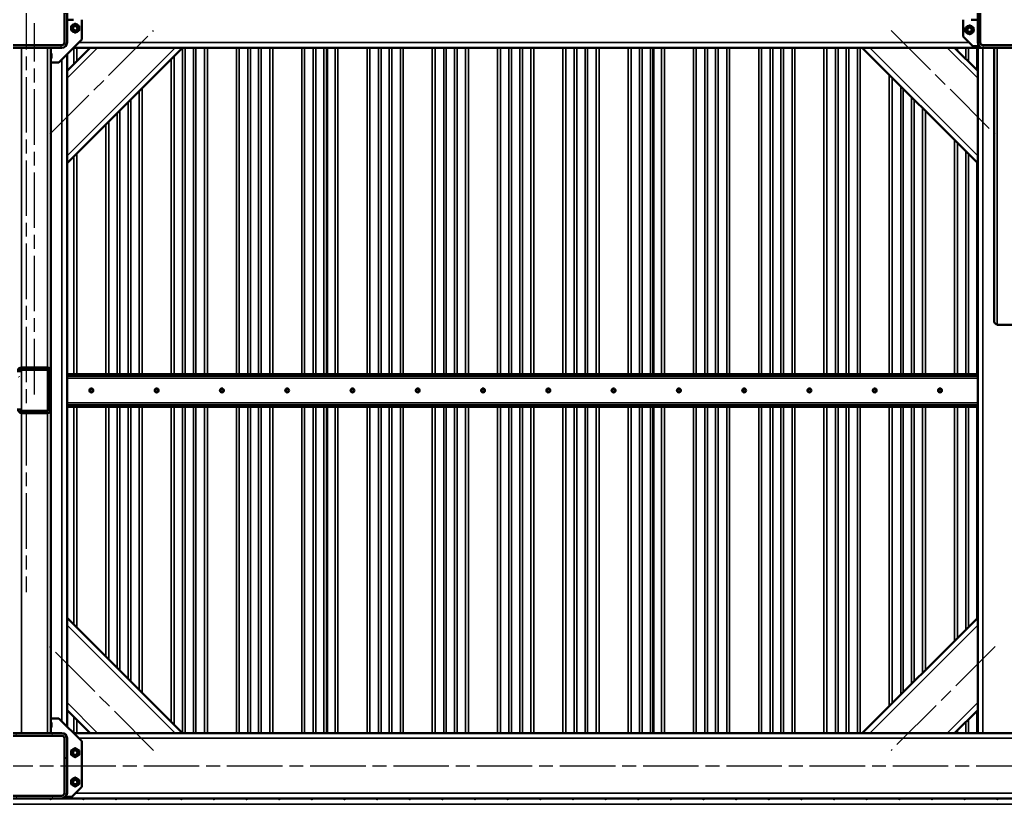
# Model space of a CAD drawing. Header units: millimetres. Extents: x 0 to 25230, y 0 to 17820.
# Drawn here: x 1538 to 4558, y 14095 to 16499 of the extents above; entities that cross this region are included whole.
import ezdxf

# ---------------------------------------------------------------- set-up
doc = ezdxf.new("R2010")
doc.units = ezdxf.units.MM
doc.header["$LTSCALE"] = 30
doc.linetypes.add('CHAIN', pattern=[0.7087, 0.4724, -0.0591, 0.1181, -0.0591])
for name, color, linetype, lineweight in [('Видимые тонкие (ГОСТ)', 7, 'Continuous', 35), ('Видимый контур (ГОСТ)', 7, 'Continuous', 50), ('Линия резьбы (ГОСТ)', 7, 'Continuous', 25), ('Осевая линия (ГОСТ)', 7, 'Continuous', 25), ('Штриховка (ГОСТ)', 7, 'Continuous', 18)]:
    doc.layers.add(name, color=color, linetype=linetype, lineweight=lineweight)
pattern_1 = [(120.0002, (0, 0), (-82.4888, -47.62525), [])]

msp = doc.modelspace()

# ---------------------------------------------------------------- hatches: boundary and pattern name
at = {"layer": 'Штриховка (ГОСТ)'}
h = msp.add_hatch(dxfattribs=at)
h.set_pattern_fill('ANSI31', color=256, scale=762, angle=105.0002455, style=0)
h.set_pattern_definition([(150.00025, (0, 0), (-47.62465, -82.4891), [])])
edge = h.paths.add_edge_path()
edge.add_ellipse((1499.0679, 16428.9985), major_axis=(0, -16), ratio=1, start_angle=270, end_angle=360)
edge.add_line((1499.0679, 16412.9985), (1667.0679, 16412.9985))
edge.add_ellipse((1667.0679, 16428.9985), major_axis=(16, 0), ratio=1, start_angle=270, end_angle=360)
edge.add_line((1683.0679, 16428.9985), (1683.0679, 16596.9985))
edge.add_ellipse((1667.0679, 16596.9985), major_axis=(0, 16), ratio=1, start_angle=270, end_angle=360)
edge.add_line((1667.0679, 16612.9985), (1559.9679, 16612.9985))
edge.add_line((1559.9679, 16612.9985), (1555.1679, 16612.9985))
edge.add_line((1555.1679, 16612.9985), (1499.0679, 16612.9985))
edge.add_ellipse((1499.0679, 16596.9985), major_axis=(-16, 0), ratio=1, start_angle=270, end_angle=360)
edge.add_line((1483.0679, 16596.9985), (1483.0679, 16591.9985))
edge.add_line((1483.0679, 16591.9985), (1483.0679, 16512.9985))
edge.add_line((1483.0679, 16512.9985), (1483.0679, 16428.9985))
edge = h.paths.add_edge_path(flags=0)
edge.add_ellipse((1667.0679, 16596.9985), major_axis=(8, 0), ratio=1, start_angle=0, end_angle=90)
edge.add_line((1667.0679, 16604.9985), (1563.4818, 16604.9985))
edge.add_line((1563.4818, 16604.9985), (1563.5115, 16606.3985))
edge.add_line((1563.5115, 16606.3985), (1551.6243, 16606.3985))
edge.add_line((1551.6243, 16606.3985), (1551.654, 16604.9985))
edge.add_line((1551.654, 16604.9985), (1499.0679, 16604.9985))
edge.add_ellipse((1499.0679, 16596.9985), major_axis=(0, 8), ratio=1, start_angle=0, end_angle=90)
edge.add_line((1491.0679, 16596.9985), (1491.0679, 16428.9985))
edge.add_ellipse((1499.0679, 16428.9985), major_axis=(-8, 0), ratio=1, start_angle=0, end_angle=90)
edge.add_line((1499.0679, 16420.9985), (1667.0679, 16420.9985))
edge.add_ellipse((1667.0679, 16428.9985), major_axis=(0, -8), ratio=1, start_angle=0, end_angle=90)
edge.add_line((1675.0679, 16428.9985), (1675.0679, 16596.9985))
h = msp.add_hatch(dxfattribs=at)
h.set_pattern_fill('ANSI31', color=256, scale=762, angle=75.0001754, style=0)
h.set_pattern_definition(pattern_1)
edge = h.paths.add_edge_path()
edge.add_ellipse((4657.0679, 16428.9985), major_axis=(16, 0), ratio=1, start_angle=270, end_angle=360)
edge.add_line((4673.0679, 16428.9985), (4673.0679, 16596.9985))
edge.add_ellipse((4657.0679, 16596.9985), major_axis=(0, 16), ratio=1, start_angle=270, end_angle=360)
edge.add_line((4657.0679, 16612.9985), (4602.1189, 16612.9985))
edge.add_line((4602.1189, 16612.9985), (4559.9679, 16612.9985))
edge.add_line((4559.9679, 16612.9985), (4555.1679, 16612.9985))
edge.add_line((4555.1679, 16612.9985), (4513.0679, 16612.9985))
edge.add_line((4513.0679, 16612.9985), (4489.0679, 16612.9985))
edge.add_ellipse((4489.0679, 16596.9985), major_axis=(-16, 0), ratio=1, start_angle=270, end_angle=360)
edge.add_line((4473.0679, 16596.9985), (4473.0679, 16428.9985))
edge.add_ellipse((4489.0679, 16428.9985), major_axis=(0, -16), ratio=1, start_angle=270, end_angle=360)
edge.add_line((4489.0679, 16412.9985), (4657.0679, 16412.9985))
edge = h.paths.add_edge_path(flags=0)
edge.add_line((4481.0679, 16428.9985), (4481.0679, 16596.9985))
edge.add_ellipse((4489.0679, 16596.9985), major_axis=(0, 8), ratio=1, start_angle=0, end_angle=90, ccw=False)
edge.add_line((4489.0679, 16604.9985), (4551.654, 16604.9985))
edge.add_line((4551.654, 16604.9985), (4551.6243, 16606.3985))
edge.add_line((4551.6243, 16606.3985), (4563.5115, 16606.3985))
edge.add_line((4563.5115, 16606.3985), (4563.4818, 16604.9985))
edge.add_line((4563.4818, 16604.9985), (4657.0679, 16604.9985))
edge.add_ellipse((4657.0679, 16596.9985), major_axis=(8, 0), ratio=1, start_angle=0, end_angle=90, ccw=False)
edge.add_line((4665.0679, 16596.9985), (4665.0679, 16428.9985))
edge.add_ellipse((4657.0679, 16428.9985), major_axis=(0, -8), ratio=1, start_angle=0, end_angle=90, ccw=False)
edge.add_line((4657.0679, 16420.9985), (4489.0679, 16420.9985))
edge.add_ellipse((4489.0679, 16428.9985), major_axis=(-8, 0), ratio=1, start_angle=0, end_angle=90, ccw=False)
h = msp.add_hatch(dxfattribs=at)
h.set_pattern_fill('ANSI31', color=256, scale=762, angle=-14.9999778, style=0)
h.set_pattern_definition([(30, (0, 0), (-47.62503, 82.4889), [])])
edge = h.paths.add_edge_path()
edge.add_line((1543.0679, 15293.2104), (1623.0679, 15293.2104))
edge.add_ellipse((1623.0679, 15307.1681), major_axis=(0, -13.9576), ratio=0.716455249, start_angle=0, end_angle=90)
edge.add_line((1633.0679, 15307.1681), (1633.0679, 15418.8289))
edge.add_ellipse((1623.0679, 15418.8289), major_axis=(0, 13.9576), ratio=0.716455249, start_angle=270, end_angle=360)
edge.add_line((1623.0679, 15432.7865), (1543.0679, 15432.7865))
edge.add_ellipse((1543.0679, 15418.8289), major_axis=(0, 13.9576), ratio=0.716455249, start_angle=0, end_angle=90)
edge.add_line((1533.0679, 15418.8289), (1533.0679, 15412.9985))
edge.add_line((1533.0679, 15412.9985), (1533.0679, 15407.9985))
edge.add_line((1533.0679, 15407.9985), (1533.0679, 15317.9985))
edge.add_line((1533.0679, 15317.9985), (1533.0679, 15312.9985))
edge.add_line((1533.0679, 15312.9985), (1533.0679, 15307.1681))
edge.add_ellipse((1543.0679, 15307.1681), major_axis=(0, -13.9576), ratio=0.716455249, start_angle=270, end_angle=360)
edge = h.paths.add_edge_path(flags=0)
edge.add_ellipse((1543.0679, 15307.1681), major_axis=(0, 6.9788), ratio=0.716455249, start_angle=90, end_angle=180)
edge.add_line((1543.0679, 15300.1893), (1623.0679, 15300.1893))
edge.add_ellipse((1623.0679, 15307.1681), major_axis=(0, 6.9788), ratio=0.716455249, start_angle=180, end_angle=270)
edge.add_line((1628.0679, 15307.1681), (1628.0679, 15418.8289))
edge.add_ellipse((1623.0679, 15418.8289), major_axis=(0, -6.9788), ratio=0.716455249, start_angle=90, end_angle=180)
edge.add_line((1623.0679, 15425.8077), (1543.0679, 15425.8077))
edge.add_ellipse((1543.0679, 15418.8289), major_axis=(0, -6.9788), ratio=0.716455249, start_angle=180, end_angle=270)
edge.add_line((1538.0679, 15418.8289), (1538.0679, 15307.1681))
h = msp.add_hatch(dxfattribs=at)
h.set_pattern_fill('ANSI31', color=256, scale=762, angle=75.0001754, style=0)
h.set_pattern_definition(pattern_1)
edge = h.paths.add_edge_path()
edge.add_ellipse((1667.0679, 14128.9985), major_axis=(16, 0), ratio=1, start_angle=270, end_angle=360)
edge.add_line((1683.0679, 14128.9985), (1683.0679, 14296.9985))
edge.add_ellipse((1667.0679, 14296.9985), major_axis=(0, 16), ratio=1, start_angle=270, end_angle=360)
edge.add_line((1667.0679, 14312.9985), (1499.0679, 14312.9985))
edge.add_ellipse((1499.0679, 14296.9985), major_axis=(-16, 0), ratio=1, start_angle=270, end_angle=360)
edge.add_line((1483.0679, 14296.9985), (1483.0679, 14128.9985))
edge.add_ellipse((1499.0679, 14128.9985), major_axis=(0, -16), ratio=1, start_angle=270, end_angle=360)
edge.add_line((1499.0679, 14112.9985), (1667.0679, 14112.9985))
edge = h.paths.add_edge_path(flags=0)
edge.add_line((1491.0679, 14128.9985), (1491.0679, 14296.9985))
edge.add_ellipse((1499.0679, 14296.9985), major_axis=(0, 8), ratio=1, start_angle=0, end_angle=90, ccw=False)
edge.add_line((1499.0679, 14304.9985), (1667.0679, 14304.9985))
edge.add_ellipse((1667.0679, 14296.9985), major_axis=(8, 0), ratio=1, start_angle=0, end_angle=90, ccw=False)
edge.add_line((1675.0679, 14296.9985), (1675.0679, 14128.9985))
edge.add_ellipse((1667.0679, 14128.9985), major_axis=(0, -8), ratio=1, start_angle=0, end_angle=90, ccw=False)
edge.add_line((1667.0679, 14120.9985), (1499.0679, 14120.9985))
edge.add_ellipse((1499.0679, 14128.9985), major_axis=(-8, 0), ratio=1, start_angle=0, end_angle=90, ccw=False)

# ---------------------------------------------------------------- linework, layer by layer
at = {"layer": 'Видимые тонкие (ГОСТ)'}
for p, q in [((1719.0679, 16428.9985), (4447.0679, 16428.9985)), ((1543.0679, 15432.7865), (1543.0679, 16412.9985)), ((1623.0679, 15432.7865), (1623.0679, 16412.9985)), ((1683.0679, 16082.0725), (2013.9939, 16412.9985)), ((1683.0679, 16319.6604), (1776.406, 16412.9985)), ((1704.2924, 16363.5124), (1704.2924, 16412.9985)), ((1713.0679, 16372.2878), (1713.0679, 16412.9985)), ((2037.0925, 15412.9985), (2037.0925, 16412.9985)), ((2045.0702, 15412.9985), (2045.0702, 16412.9985)), ((2070.1165, 15412.9985), (2070.1165, 16412.9985)), ((2078.0942, 15412.9985), (2078.0942, 16412.9985)), ((2104.2924, 15412.9985), (2104.2924, 16412.9985)), ((2113.0679, 15412.9985), (2113.0679, 16412.9985)), ((2202.1189, 15412.9985), (2202.1189, 16412.9985)), ((2210.8943, 15412.9985), (2210.8943, 16412.9985)), ((2237.0926, 15412.9985), (2237.0926, 16412.9985)), ((2245.0703, 15412.9985), (2245.0703, 16412.9985)), ((2270.1165, 15412.9985), (2270.1165, 16412.9985)), ((2278.0943, 15412.9985), (2278.0943, 16412.9985)), ((2304.2907, 15412.9985), (2304.2907, 16412.9985)), ((2313.0663, 15412.9985), (2313.0663, 16412.9985)), ((2402.2028, 15412.9985), (2402.2028, 16412.9985)), ((2410.8944, 15412.9985), (2410.8944, 16412.9985)), ((2437.1677, 15412.9985), (2437.1677, 16412.9985)), ((2445.0692, 15412.9985), (2445.0692, 16412.9985)), ((2470.1165, 15412.9985), (2470.1165, 16412.9985)), ((2478.1677, 15412.9985), (2478.1677, 16412.9985)), ((2504.2924, 15412.9985), (2504.2924, 16412.9985)), ((2513.0679, 15412.9985), (2513.0679, 16412.9985)), ((2602.1189, 15412.9985), (2602.1189, 16412.9985)), ((2610.8943, 15412.9985), (2610.8943, 16412.9985)), ((2637.0925, 15412.9985), (2637.0925, 16412.9985)), ((2645.0702, 15412.9985), (2645.0702, 16412.9985)), ((2670.1165, 15412.9985), (2670.1165, 16412.9985)), ((2678.0942, 15412.9985), (2678.0942, 16412.9985)), ((2704.2924, 15412.9985), (2704.2924, 16412.9985)), ((2713.0679, 15412.9985), (2713.0679, 16412.9985)), ((2802.1189, 15412.9985), (2802.1189, 16412.9985)), ((2810.8943, 15412.9985), (2810.8943, 16412.9985)), ((2837.0925, 15412.9985), (2837.0925, 16412.9985)), ((2845.0702, 15412.9985), (2845.0702, 16412.9985)), ((2870.1165, 15412.9985), (2870.1165, 16412.9985)), ((2878.0942, 15412.9985), (2878.0942, 16412.9985)), ((2904.2924, 15412.9985), (2904.2924, 16412.9985)), ((2913.0679, 15412.9985), (2913.0679, 16412.9985)), ((3002.1189, 15412.9985), (3002.1189, 16412.9985)), ((3010.8943, 15412.9985), (3010.8943, 16412.9985)), ((3037.0925, 15412.9985), (3037.0925, 16412.9985)), ((3045.0702, 15412.9985), (3045.0702, 16412.9985)), ((3070.1165, 15412.9985), (3070.1165, 16412.9985)), ((3078.0942, 15412.9985), (3078.0942, 16412.9985)), ((3104.2924, 15412.9985), (3104.2924, 16412.9985)), ((3113.0679, 15412.9985), (3113.0679, 16412.9985)), ((3202.1189, 15412.9985), (3202.1189, 16412.9985)), ((3210.8943, 15412.9985), (3210.8943, 16412.9985)), ((3237.0926, 15412.9985), (3237.0926, 16412.9985)), ((3245.0703, 15412.9985), (3245.0703, 16412.9985)), ((3270.1165, 15412.9985), (3270.1165, 16412.9985)), ((3278.0943, 15412.9985), (3278.0943, 16412.9985)), ((3304.2918, 15412.9985), (3304.2918, 16412.9985)), ((3313.0673, 15412.9985), (3313.0673, 16412.9985)), ((3402.2037, 15412.9985), (3402.2037, 16412.9985)), ((3410.8956, 15412.9985), (3410.8956, 16412.9985)), ((3437.1676, 15412.9985), (3437.1676, 16412.9985)), ((3445.0692, 15412.9985), (3445.0692, 16412.9985)), ((3470.1165, 15412.9985), (3470.1165, 16412.9985)), ((3478.1676, 15412.9985), (3478.1676, 16412.9985)), ((3504.2924, 15412.9985), (3504.2924, 16412.9985)), ((3513.0679, 15412.9985), (3513.0679, 16412.9985)), ((3602.1189, 15412.9985), (3602.1189, 16412.9985)), ((3610.8943, 15412.9985), (3610.8943, 16412.9985)), ((3637.0925, 15412.9985), (3637.0925, 16412.9985)), ((3645.0702, 15412.9985), (3645.0702, 16412.9985)), ((3670.1165, 15412.9985), (3670.1165, 16412.9985)), ((3678.0942, 15412.9985), (3678.0942, 16412.9985)), ((3704.2924, 15412.9985), (3704.2924, 16412.9985)), ((3713.0679, 15412.9985), (3713.0679, 16412.9985)), ((3802.1189, 15412.9985), (3802.1189, 16412.9985)), ((3810.8943, 15412.9985), (3810.8943, 16412.9985)), ((3837.0925, 15412.9985), (3837.0925, 16412.9985)), ((3845.0702, 15412.9985), (3845.0702, 16412.9985)), ((3870.1165, 15412.9985), (3870.1165, 16412.9985)), ((3878.0942, 15412.9985), (3878.0942, 16412.9985)), ((3904.2924, 15412.9985), (3904.2924, 16412.9985)), ((3913.0679, 15412.9985), (3913.0679, 16412.9985)), ((4002.1189, 15412.9985), (4002.1189, 16412.9985)), ((4010.8943, 15412.9985), (4010.8943, 16412.9985)), ((4037.0925, 15412.9985), (4037.0925, 16412.9985)), ((4045.0702, 15412.9985), (4045.0702, 16412.9985)), ((4070.1165, 15412.9985), (4070.1165, 16412.9985)), ((4078.0942, 15412.9985), (4078.0942, 16412.9985)), ((4104.2924, 15412.9985), (4104.2924, 16412.9985)), ((4113.0679, 15412.9985), (4113.0679, 16412.9985)), ((4142.1419, 16412.9985), (4473.0679, 16082.0725)), ((4379.7298, 16412.9985), (4473.0679, 16319.6604)), ((4410.8956, 16404.4601), (4410.8956, 16412.9985)), ((4437.1676, 16378.1881), (4437.1676, 16412.9985)), ((4445.0692, 16370.2865), (4445.0692, 16412.9985)), ((4470.1165, 16345.2391), (4470.1165, 16412.9985)), ((4489.0679, 14312.9985), (4489.0679, 16412.9985)), ((4533.0679, 15564.4703), (4533.0679, 16412.9985)), ((1667.0679, 14348.9985), (1667.0679, 16376.9985)), ((2002.1189, 15412.9985), (2002.1189, 16378.4961)), ((2010.8943, 15412.9985), (2010.8943, 16387.2715)), ((4202.1189, 15412.9985), (4202.1189, 16330.3941)), ((4210.8943, 15412.9985), (4210.8943, 16321.6187)), ((1904.2924, 15412.9985), (1904.2924, 16280.6696)), ((1913.0679, 15412.9985), (1913.0679, 16289.4451)), ((4237.0926, 15412.9985), (4237.0926, 16295.4204)), ((4245.0703, 15412.9985), (4245.0703, 16287.4427)), ((1870.1165, 15412.9985), (1870.1165, 16246.4937)), ((1878.0942, 15412.9985), (1878.0942, 16254.4714)), ((4270.1165, 15412.9985), (4270.1165, 16262.3964)), ((4278.0943, 15412.9985), (4278.0943, 16254.4187)), ((1845.0702, 15412.9985), (1845.0702, 16221.4474)), ((4304.2918, 15412.9985), (4304.2918, 16228.2212)), ((4313.0673, 15412.9985), (4313.0673, 16219.4457)), ((1810.8943, 15412.9985), (1810.8943, 16187.2715)), ((1837.0925, 15412.9985), (1837.0925, 16213.4697)), ((1802.1189, 15412.9985), (1802.1189, 16178.4961)), ((4402.2037, 15412.9985), (4402.2037, 16130.3092)), ((4410.8956, 15412.9985), (4410.8956, 16121.6174)), ((4437.1676, 15412.9985), (4437.1676, 16095.3454)), ((1704.2924, 15412.9985), (1704.2924, 16080.6696)), ((1713.0679, 15412.9985), (1713.0679, 16089.4451)), ((4445.0692, 15412.9985), (4445.0692, 16087.4438)), ((4470.1165, 15412.9985), (4470.1165, 16062.3964)), ((1543.0679, 15300.1893), (1543.0679, 15425.8077)), ((1623.0679, 15300.1893), (1623.0679, 15425.8077)), ((4473.0679, 15400.9985), (1683.0679, 15400.9985)), ((4473.0679, 15324.9985), (1683.0679, 15324.9985)), ((1704.2924, 14645.3273), (1704.2924, 15312.9985)), ((1713.0679, 14636.5519), (1713.0679, 15312.9985)), ((1802.1189, 14547.5009), (1802.1189, 15312.9985)), ((1810.8943, 14538.7254), (1810.8943, 15312.9985)), ((1837.0925, 14512.5272), (1837.0925, 15312.9985)), ((1845.0702, 14504.5496), (1845.0702, 15312.9985)), ((1870.1165, 14479.5032), (1870.1165, 15312.9985)), ((1878.0942, 14471.5255), (1878.0942, 15312.9985)), ((1904.2924, 14445.3273), (1904.2924, 15312.9985)), ((1913.0679, 14436.5519), (1913.0679, 15312.9985)), ((2002.1189, 14347.5009), (2002.1189, 15312.9985)), ((2010.8943, 14338.7254), (2010.8943, 15312.9985)), ((2037.0925, 14312.9985), (2037.0925, 15312.9985)), ((2045.0702, 14312.9985), (2045.0702, 15312.9985)), ((2070.1165, 14312.9985), (2070.1165, 15312.9985)), ((2078.0942, 14312.9985), (2078.0942, 15312.9985)), ((2104.2924, 14312.9985), (2104.2924, 15312.9985)), ((2113.0679, 14312.9985), (2113.0679, 15312.9985)), ((2202.1189, 14312.9985), (2202.1189, 15312.9985)), ((2210.8943, 14312.9985), (2210.8943, 15312.9985)), ((2237.0926, 14312.9985), (2237.0926, 15312.9985)), ((2245.0703, 14312.9985), (2245.0703, 15312.9985)), ((2270.1165, 14312.9985), (2270.1165, 15312.9985)), ((2278.0943, 14312.9985), (2278.0943, 15312.9985)), ((2304.2907, 14312.9985), (2304.2907, 15312.9985)), ((2313.0663, 14312.9985), (2313.0663, 15312.9985)), ((2402.2028, 14312.9985), (2402.2028, 15312.9985)), ((2410.8944, 14312.9985), (2410.8944, 15312.9985)), ((2437.1677, 14312.9985), (2437.1677, 15312.9985)), ((2445.0692, 14312.9985), (2445.0692, 15312.9985)), ((2470.1165, 14312.9985), (2470.1165, 15312.9985)), ((2478.1677, 14312.9985), (2478.1677, 15312.9985)), ((2504.2924, 14312.9985), (2504.2924, 15312.9985)), ((2513.0679, 14312.9985), (2513.0679, 15312.9985)), ((2602.1189, 14312.9985), (2602.1189, 15312.9985)), ((2610.8943, 14312.9985), (2610.8943, 15312.9985)), ((2637.0925, 14312.9985), (2637.0925, 15312.9985)), ((2645.0702, 14312.9985), (2645.0702, 15312.9985)), ((2670.1165, 14312.9985), (2670.1165, 15312.9985)), ((2678.0942, 14312.9985), (2678.0942, 15312.9985)), ((2704.2924, 14312.9985), (2704.2924, 15312.9985)), ((2713.0679, 14312.9985), (2713.0679, 15312.9985)), ((2802.1189, 14312.9985), (2802.1189, 15312.9985)), ((2810.8943, 14312.9985), (2810.8943, 15312.9985)), ((2837.0925, 14312.9985), (2837.0925, 15312.9985)), ((2845.0702, 14312.9985), (2845.0702, 15312.9985)), ((2870.1165, 14312.9985), (2870.1165, 15312.9985)), ((2878.0942, 14312.9985), (2878.0942, 15312.9985)), ((2904.2924, 14312.9985), (2904.2924, 15312.9985)), ((2913.0679, 14312.9985), (2913.0679, 15312.9985)), ((3002.1189, 14312.9985), (3002.1189, 15312.9985)), ((3010.8943, 14312.9985), (3010.8943, 15312.9985)), ((3037.0925, 14312.9985), (3037.0925, 15312.9985)), ((3045.0702, 14312.9985), (3045.0702, 15312.9985)), ((3070.1165, 14312.9985), (3070.1165, 15312.9985)), ((3078.0942, 14312.9985), (3078.0942, 15312.9985)), ((3104.2924, 14312.9985), (3104.2924, 15312.9985)), ((3113.0679, 14312.9985), (3113.0679, 15312.9985)), ((3202.1189, 14312.9985), (3202.1189, 15312.9985)), ((3210.8943, 14312.9985), (3210.8943, 15312.9985)), ((3237.0926, 14312.9985), (3237.0926, 15312.9985)), ((3245.0703, 14312.9985), (3245.0703, 15312.9985)), ((3270.1165, 14312.9985), (3270.1165, 15312.9985)), ((3278.0943, 14312.9985), (3278.0943, 15312.9985)), ((3304.2918, 14312.9985), (3304.2918, 15312.9985)), ((3313.0673, 14312.9985), (3313.0673, 15312.9985)), ((3402.2037, 14312.9985), (3402.2037, 15312.9985)), ((3410.8956, 14312.9985), (3410.8956, 15312.9985)), ((3437.1676, 14312.9985), (3437.1676, 15312.9985)), ((3445.0692, 14312.9985), (3445.0692, 15312.9985)), ((3470.1165, 14312.9985), (3470.1165, 15312.9985)), ((3478.1676, 14312.9985), (3478.1676, 15312.9985)), ((3504.2924, 14312.9985), (3504.2924, 15312.9985)), ((3513.0679, 14312.9985), (3513.0679, 15312.9985)), ((3602.1189, 14312.9985), (3602.1189, 15312.9985)), ((3610.8943, 14312.9985), (3610.8943, 15312.9985)), ((3637.0925, 14312.9985), (3637.0925, 15312.9985)), ((3645.0702, 14312.9985), (3645.0702, 15312.9985)), ((3670.1165, 14312.9985), (3670.1165, 15312.9985)), ((3678.0942, 14312.9985), (3678.0942, 15312.9985)), ((3704.2924, 14312.9985), (3704.2924, 15312.9985)), ((3713.0679, 14312.9985), (3713.0679, 15312.9985)), ((3802.1189, 14312.9985), (3802.1189, 15312.9985)), ((3810.8943, 14312.9985), (3810.8943, 15312.9985)), ((3837.0925, 14312.9985), (3837.0925, 15312.9985)), ((3845.0702, 14312.9985), (3845.0702, 15312.9985)), ((3870.1165, 14312.9985), (3870.1165, 15312.9985)), ((3878.0942, 14312.9985), (3878.0942, 15312.9985)), ((3904.2924, 14312.9985), (3904.2924, 15312.9985)), ((3913.0679, 14312.9985), (3913.0679, 15312.9985)), ((4002.1189, 14312.9985), (4002.1189, 15312.9985)), ((4010.8943, 14312.9985), (4010.8943, 15312.9985)), ((4037.0925, 14312.9985), (4037.0925, 15312.9985)), ((4045.0702, 14312.9985), (4045.0702, 15312.9985)), ((4070.1165, 14312.9985), (4070.1165, 15312.9985)), ((4078.0942, 14312.9985), (4078.0942, 15312.9985)), ((4104.2924, 14312.9985), (4104.2924, 15312.9985)), ((4113.0679, 14312.9985), (4113.0679, 15312.9985)), ((4202.1189, 14395.6028), (4202.1189, 15312.9985)), ((4210.8943, 14404.3783), (4210.8943, 15312.9985)), ((4237.0926, 14430.5766), (4237.0926, 15312.9985)), ((4245.0703, 14438.5542), (4245.0703, 15312.9985)), ((4270.1165, 14463.6005), (4270.1165, 15312.9985)), ((4278.0943, 14471.5783), (4278.0943, 15312.9985)), ((4304.2918, 14497.7757), (4304.2918, 15312.9985)), ((4313.0673, 14506.5513), (4313.0673, 15312.9985)), ((4402.2037, 14595.6877), (4402.2037, 15312.9985)), ((4410.8956, 14604.3795), (4410.8956, 15312.9985)), ((4437.1676, 14630.6515), (4437.1676, 15312.9985)), ((4445.0692, 14638.5532), (4445.0692, 15312.9985)), ((4470.1165, 14663.6005), (4470.1165, 15312.9985)), ((1543.0679, 14312.9985), (1543.0679, 15293.2104)), ((1623.0679, 14312.9985), (1623.0679, 15293.2104)), ((2013.9939, 14312.9985), (1683.0679, 14643.9245)), ((4473.0679, 14643.9245), (4142.1419, 14312.9985)), ((1776.406, 14312.9985), (1683.0679, 14406.3366)), ((4473.0679, 14406.3366), (4379.7298, 14312.9985)), ((4470.1165, 14312.9985), (4470.1165, 14380.7578)), ((1704.2924, 14312.9985), (1704.2924, 14362.4846)), ((1713.0679, 14312.9985), (1713.0679, 14353.7092)), ((4437.1676, 14312.9985), (4437.1676, 14347.8088)), ((4445.0692, 14312.9985), (4445.0692, 14355.7105)), ((4410.8956, 14312.9985), (4410.8956, 14321.5368)), ((1719.0679, 14296.9985), (7213.0679, 14296.9985)), ((1709.0679, 14128.9985), (7213.0679, 14128.9985)), ((1483.0679, 14094.7985), (6483.0679, 14094.7985))]:
    msp.add_line(p, q, dxfattribs=at)
at = {"layer": 'Видимый контур (ГОСТ)'}
for p, q in [((1675.0679, 16596.9985), (1675.0679, 16428.9985)), ((1683.0679, 16428.9985), (1683.0679, 16596.9985)), ((4473.0679, 16596.9985), (4473.0679, 16428.9985)), ((4481.0679, 16428.9985), (4481.0679, 16596.9985)), ((1683.0679, 16498.9985), (1703.0679, 16498.9985)), ((1728.0679, 16437.9985), (1728.0679, 16498.9985)), ((4428.0679, 16498.9985), (4428.0679, 16447.9985)), ((4453.0679, 16498.9985), (4473.0679, 16498.9985)), ((1696.0679, 16473.5232), (1695.4288, 16473.5232)), ((1696.0679, 16473.6385), (1695.4341, 16473.6385)), ((1695.5473, 16474.8032), (1696.0679, 16474.8032)), ((4436.0679, 16468.5232), (4435.4288, 16468.5232)), ((4436.0679, 16468.6385), (4435.4341, 16468.6385)), ((4435.5473, 16469.8032), (4436.0679, 16469.8032)), ((1658.0679, 16367.9985), (1728.0679, 16437.9985)), ((4428.0679, 16447.9985), (4458.0679, 16417.9985)), ((1667.0679, 16420.9985), (1499.0679, 16420.9985)), ((1499.0679, 16412.9985), (1667.0679, 16412.9985)), ((1633.0679, 15425.8077), (1633.0679, 16412.9985)), ((1683.0679, 16059.4451), (2036.6213, 16412.9985)), ((1683.0679, 16342.2878), (1753.7786, 16412.9985)), ((1703.0679, 16412.9985), (1753.7786, 16412.9985)), ((1753.7786, 16412.9985), (1776.406, 16412.9985)), ((2013.9939, 16412.9985), (1776.406, 16412.9985)), ((2013.9939, 16412.9985), (2036.6213, 16412.9985)), ((2036.6213, 16412.9985), (4119.5145, 16412.9985)), ((2479.6186, 15412.9985), (2479.6186, 16412.9985)), ((3479.6186, 15412.9985), (3479.6186, 16412.9985)), ((4119.5145, 16412.9985), (4142.1419, 16412.9985)), ((4119.5145, 16412.9985), (4473.0679, 16059.4451)), ((4379.7298, 16412.9985), (4142.1419, 16412.9985)), ((4379.7298, 16412.9985), (4402.3572, 16412.9985)), ((4402.3572, 16412.9985), (4473.0679, 16412.9985)), ((4402.3572, 16412.9985), (4473.0679, 16342.2878)), ((4458.0679, 16417.9985), (4477.4489, 16417.9985)), ((4489.0679, 16412.9985), (4473.0679, 16412.9985)), ((4473.0679, 16342.2878), (4473.0679, 16412.9985)), ((4657.0679, 16420.9985), (4489.0679, 16420.9985)), ((4489.0679, 16412.9985), (4657.0679, 16412.9985)), ((4523.0679, 15578.6125), (4523.0679, 16412.9985)), ((1633.0679, 16367.9985), (1658.0679, 16367.9985)), ((1683.0679, 16342.2878), (1683.0679, 16392.9985)), ((1683.0679, 16319.6604), (1683.0679, 16342.2878)), ((4473.0679, 16342.2878), (4473.0679, 16319.6604)), ((1683.0679, 16319.6604), (1683.0679, 16082.0725)), ((4473.0679, 16082.0725), (4473.0679, 16319.6604)), ((1683.0679, 16059.4451), (1683.0679, 16082.0725)), ((4473.0679, 16082.0725), (4473.0679, 16059.4451)), ((1683.0679, 14666.5519), (1683.0679, 16059.4451)), ((4473.0679, 14666.5519), (4473.0679, 16059.4451)), ((4533.0679, 15564.4703), (4613.0679, 15564.4703)), ((1623.0679, 15432.7865), (1543.0679, 15432.7865)), ((1543.0679, 15432.7865), (1623.0679, 15432.7865)), ((1543.0679, 15425.8077), (1623.0679, 15425.8077)), ((1628.0679, 15418.8289), (1628.0679, 15307.1681)), ((1633.0679, 15425.8077), (1633.0679, 15418.8289)), ((1633.0679, 15307.1681), (1633.0679, 15418.8289)), ((4473.0679, 15412.9985), (1683.0679, 15412.9985)), ((4473.0679, 15407.9985), (1683.0679, 15407.9985)), ((4473.0679, 15317.9985), (1683.0679, 15317.9985)), ((1683.0679, 15312.9985), (4473.0679, 15312.9985)), ((2479.6186, 14312.9985), (2479.6186, 15312.9985)), ((3479.6186, 14312.9985), (3479.6186, 15312.9985)), ((1623.0679, 15300.1893), (1543.0679, 15300.1893)), ((1543.0679, 15293.2104), (1623.0679, 15293.2104)), ((1633.0679, 14312.9985), (1633.0679, 15307.1681)), ((1683.0679, 14643.9245), (1683.0679, 14666.5519)), ((2036.6213, 14312.9985), (1683.0679, 14666.5519)), ((4473.0679, 14666.5519), (4119.5145, 14312.9985)), ((4473.0679, 14666.5519), (4473.0679, 14643.9245)), ((1683.0679, 14643.9245), (1683.0679, 14406.3366)), ((4473.0679, 14406.3366), (4473.0679, 14643.9245)), ((1683.0679, 14383.7092), (1683.0679, 14406.3366)), ((4473.0679, 14406.3366), (4473.0679, 14383.7092)), ((1683.0679, 14332.9985), (1683.0679, 14383.7092)), ((1753.7786, 14312.9985), (1683.0679, 14383.7092)), ((4473.0679, 14383.7092), (4402.3572, 14312.9985)), ((4473.0679, 14312.9985), (4473.0679, 14383.7092)), ((1658.0679, 14357.9985), (1633.0679, 14357.9985)), ((1728.0679, 14287.9985), (1658.0679, 14357.9985)), ((1667.0679, 14312.9985), (1499.0679, 14312.9985)), ((1703.0679, 14312.9985), (1753.7786, 14312.9985)), ((1776.406, 14312.9985), (1753.7786, 14312.9985)), ((1776.406, 14312.9985), (2013.9939, 14312.9985)), ((2036.6213, 14312.9985), (2013.9939, 14312.9985)), ((2036.6213, 14312.9985), (4119.5145, 14312.9985)), ((4142.1419, 14312.9985), (4119.5145, 14312.9985)), ((4142.1419, 14312.9985), (4379.7298, 14312.9985)), ((4402.3572, 14312.9985), (4379.7298, 14312.9985)), ((4402.3572, 14312.9985), (4473.0679, 14312.9985)), ((4489.0679, 14312.9985), (4473.0679, 14312.9985)), ((4489.0679, 14312.9985), (4657.0679, 14312.9985)), ((1499.0679, 14304.9985), (1667.0679, 14304.9985)), ((1675.0679, 14296.9985), (1675.0679, 14128.9985)), ((1683.0679, 14128.9985), (1683.0679, 14296.9985)), ((1728.0679, 14147.9985), (1728.0679, 14287.9985)), ((1696.0679, 14253.5232), (1695.4288, 14253.5232)), ((1696.0679, 14253.6385), (1695.4341, 14253.6385)), ((1695.5473, 14254.8032), (1696.0679, 14254.8032)), ((1696.0679, 14163.5232), (1695.4288, 14163.5232)), ((1696.0679, 14163.6385), (1695.4341, 14163.6385)), ((1695.5473, 14164.8032), (1696.0679, 14164.8032)), ((1698.0679, 14117.9985), (1728.0679, 14147.9985)), ((1667.0679, 14120.9985), (1499.0679, 14120.9985)), ((1499.0679, 14112.9985), (1667.0679, 14112.9985)), ((1667.0679, 14112.9985), (7213.0679, 14112.9985)), ((1678.6868, 14117.9985), (1698.0679, 14117.9985))]:
    msp.add_line(p, q, dxfattribs=at)
for centre, radius in [((1708.0679, 16472.9985), 10.8), ((1708.0679, 16472.9985), 8), ((1708.0679, 16472.9985), 8), ((1708.0679, 16472.9985), 6.6667), ((4448.0679, 16467.9985), 10.8), ((4448.0679, 16467.9985), 8), ((4448.0679, 16467.9985), 8), ((4448.0679, 16467.9985), 6.6667), ((1757.5679, 15362.9985), 5.9473), ((1757.5679, 15362.9985), 4.5403), ((1957.5679, 15362.9985), 5.9473), ((1957.5679, 15362.9985), 4.5403), ((2157.5679, 15362.9985), 5.9473), ((2157.5679, 15362.9985), 4.5403), ((2357.5679, 15362.9985), 5.9473), ((2357.5679, 15362.9985), 4.5403), ((2557.5679, 15362.9985), 5.9473), ((2557.5679, 15362.9985), 4.5403), ((2757.5679, 15362.9985), 5.9473), ((2757.5679, 15362.9985), 4.5403), ((2957.5679, 15362.9985), 5.9473), ((2957.5679, 15362.9985), 4.5403), ((3157.5679, 15362.9985), 5.9473), ((3157.5679, 15362.9985), 4.5403), ((3357.5679, 15362.9985), 5.9473), ((3357.5679, 15362.9985), 4.5403), ((3557.5679, 15362.9985), 5.9473), ((3557.5679, 15362.9985), 4.5403), ((3757.5679, 15362.9985), 5.9473), ((3757.5679, 15362.9985), 4.5403), ((3957.5679, 15362.9985), 5.9473), ((3957.5679, 15362.9985), 4.5403), ((4157.5679, 15362.9985), 5.9473), ((4157.5679, 15362.9985), 4.5403), ((4357.5679, 15362.9985), 5.9473), ((4357.5679, 15362.9985), 4.5403), ((1708.0679, 14252.9985), 10.8), ((1708.0679, 14252.9985), 8), ((1708.0679, 14252.9985), 8), ((1708.0679, 14252.9985), 6.6667), ((1708.0679, 14162.9985), 10.8), ((1708.0679, 14162.9985), 8), ((1708.0679, 14162.9985), 8), ((1708.0679, 14162.9985), 6.6667)]:
    msp.add_circle(centre, radius, dxfattribs=at)
for centre, radius, start, end in [((1708.0679, 16472.9985), 12.65, 177.6227672, 198.4470296), ((1708.0679, 16472.9985), 12.65, 171.7979465, 177.1000031), ((1708.0679, 16472.9985), 12.65, 161.5529704, 171.7979465), ((1708.0679, 16472.9985), 12.65, 101.5529704, 138.4470296), ((1708.0679, 16472.9985), 12.65, 221.5529704, 258.4470296), ((1708.0679, 16472.9985), 12.65, 41.5529704, 78.4470296), ((1708.0679, 16472.9985), 12.65, 281.5529704, 318.4470296), ((1708.0679, 16472.9985), 12.65, 341.5529704, 18.4470296), ((4448.0679, 16467.9985), 12.65, 177.6227672, 198.4470296), ((4448.0679, 16467.9985), 12.65, 171.7979465, 177.1000031), ((4448.0679, 16467.9985), 12.65, 161.5529704, 171.7979465), ((4448.0679, 16467.9985), 12.65, 101.5529704, 138.4470296), ((4448.0679, 16467.9985), 12.65, 221.5529704, 258.4470296), ((4448.0679, 16467.9985), 12.65, 41.5529704, 78.4470296), ((4448.0679, 16467.9985), 12.65, 281.5529704, 318.4470296), ((4448.0679, 16467.9985), 12.65, 341.5529704, 18.4470296), ((1667.0679, 16428.9985), 8, 270, 0), ((1667.0679, 16428.9985), 16, 270, 0), ((4489.0679, 16428.9985), 16, 180, 270), ((4489.0679, 16428.9985), 8, 180, 270), ((1623.0679, 16387.9985), 10.8, 337.8083934, 22.1916066), ((1623.0679, 14337.9985), 10.8, 337.8083934, 22.1916066), ((1667.0679, 14296.9985), 16, 0, 90), ((1667.0679, 14296.9985), 8, 0, 90), ((1708.0679, 14252.9985), 12.65, 177.6227672, 198.4470296), ((1708.0679, 14252.9985), 12.65, 171.7979465, 177.1000031), ((1708.0679, 14252.9985), 12.65, 161.5529704, 171.7979465), ((1708.0679, 14252.9985), 12.65, 101.5529704, 138.4470296), ((1708.0679, 14252.9985), 12.65, 41.5529704, 78.4470296), ((1708.0679, 14252.9985), 12.65, 341.5529704, 18.4470296), ((1708.0679, 14252.9985), 12.65, 221.5529704, 258.4470296), ((1708.0679, 14252.9985), 12.65, 281.5529704, 318.4470296), ((1708.0679, 14162.9985), 12.65, 177.6227672, 198.4470296), ((1708.0679, 14162.9985), 12.65, 171.7979465, 177.1000031), ((1708.0679, 14162.9985), 12.65, 161.5529704, 171.7979465), ((1708.0679, 14162.9985), 12.65, 101.5529704, 138.4470296), ((1708.0679, 14162.9985), 12.65, 41.5529704, 78.4470296), ((1708.0679, 14162.9985), 12.65, 341.5529704, 18.4470296), ((1708.0679, 14162.9985), 12.65, 221.5529704, 258.4470296), ((1708.0679, 14162.9985), 12.65, 281.5529704, 318.4470296), ((1633.0679, 14117.9985), 5.85, 238.7267022, 301.2732978), ((1667.0679, 14128.9985), 8, 270, 0), ((1667.0679, 14128.9985), 16, 270, 0), ((1733.0679, 14117.9985), 5.85, 238.7267022, 301.2732978), ((1833.0679, 14117.9985), 5.85, 238.7267022, 301.2732978), ((1933.0679, 14117.9985), 5.85, 238.7267022, 301.2732978), ((2033.0679, 14117.9985), 5.85, 238.7267022, 301.2732978), ((2133.0679, 14117.9985), 5.85, 238.7267022, 301.2732978), ((2233.0679, 14117.9985), 5.85, 238.7267022, 301.2732978), ((2333.0679, 14117.9985), 5.85, 238.7267022, 301.2732978), ((2433.0679, 14117.9985), 5.85, 238.7267022, 301.2732978), ((2533.0679, 14117.9985), 5.85, 238.7267022, 301.2732978), ((2633.0679, 14117.9985), 5.85, 238.7267022, 301.2732978), ((2733.0679, 14117.9985), 5.85, 238.7267022, 301.2732978), ((2833.0679, 14117.9985), 5.85, 238.7267022, 301.2732978), ((2933.0679, 14117.9985), 5.85, 238.7267022, 301.2732978), ((3033.0679, 14117.9985), 5.85, 238.7267022, 301.2732978), ((3133.0679, 14117.9985), 5.85, 238.7267022, 301.2732978), ((3233.0679, 14117.9985), 5.85, 238.7267022, 301.2732978), ((3333.0679, 14117.9985), 5.85, 238.7267022, 301.2732978), ((3433.0679, 14117.9985), 5.85, 238.7267022, 301.2732978), ((3533.0679, 14117.9985), 5.85, 238.7267022, 301.2732978), ((3633.0679, 14117.9985), 5.85, 238.7267022, 301.2732978), ((3733.0679, 14117.9985), 5.85, 238.7267022, 301.2732978), ((3833.0679, 14117.9985), 5.85, 238.7267022, 301.2732978), ((3933.0679, 14117.9985), 5.85, 238.7267022, 301.2732978), ((4033.0679, 14117.9985), 5.85, 238.7267022, 301.2732978), ((4133.0679, 14117.9985), 5.85, 238.7267022, 301.2732978), ((4233.0679, 14117.9985), 5.85, 238.7267022, 301.2732978), ((4333.0679, 14117.9985), 5.85, 238.7267022, 301.2732978), ((4433.0679, 14117.9985), 5.85, 238.7267022, 301.2732978), ((4533.0679, 14117.9985), 5.85, 238.7267022, 301.2732978)]:
    msp.add_arc(centre, radius, start, end, dxfattribs=at)
for centre, major_axis, ratio, start_param, end_param in [((4533.0679, 15578.6125), (0, -14.1421), 0.707106781, 4.71238898, 6.283185307), ((1543.0679, 15418.8289), (0, 13.9576), 0.716455249, 0, 1.570796327), ((1543.0679, 15425.8077), (10, 0), 0.697880295, 1.570796327, 3.141592654), ((1623.0679, 15418.8289), (0, 13.9576), 0.716455249, 4.71238898, 6.283185307), ((1623.0679, 15425.8077), (10, 0), 0.697880295, 0, 1.570796327), ((1543.0679, 15418.8289), (0, -6.9788), 0.716455249, 3.141592654, 4.71238898), ((1623.0679, 15418.8289), (0, -6.9788), 0.716455249, 1.570796327, 3.141592654), ((1543.0679, 15307.1681), (0, -13.9576), 0.716455249, 4.71238898, 6.283185307), ((1543.0679, 15307.1681), (0, 6.9788), 0.716455249, 1.570796327, 3.141592654), ((1623.0679, 15307.1681), (0, -13.9576), 0.716455249, 0, 1.570796327), ((1623.0679, 15307.1681), (0, 6.9788), 0.716455249, 3.141592654, 4.71238898)]:
    msp.add_ellipse(centre, major_axis=major_axis, ratio=ratio, start_param=start_param, end_param=end_param, dxfattribs=at)
for points, weights in [([(1696.0679, 16479.9267), (1702.0679, 16483.3908), (1708.0679, 16486.8549)], [1, 1.15470053838, 1]), ([(1708.0679, 16486.8549), (1714.0679, 16483.3908), (1720.0679, 16479.9267)], [1, 1.15470053838, 1]), ([(1696.0679, 16466.0703), (1696.0679, 16472.9985), (1696.0679, 16479.9267)], [1, 1.15470053838, 1]), ([(1708.0679, 16459.1421), (1702.0679, 16462.6062), (1696.0679, 16466.0703)], [1, 1.15470053838, 1]), ([(1720.0679, 16466.0703), (1714.0679, 16462.6062), (1708.0679, 16459.1421)], [1, 1.15470053838, 1]), ([(1720.0679, 16479.9267), (1720.0679, 16472.9985), (1720.0679, 16466.0703)], [1, 1.15470053838, 1]), ([(4436.0679, 16474.9267), (4442.0679, 16478.3908), (4448.0679, 16481.8549)], [1, 1.15470053838, 1]), ([(4436.0679, 16461.0703), (4436.0679, 16467.9985), (4436.0679, 16474.9267)], [1, 1.15470053838, 1]), ([(4448.0679, 16454.1421), (4442.0679, 16457.6062), (4436.0679, 16461.0703)], [1, 1.15470053838, 1]), ([(4448.0679, 16481.8549), (4454.0679, 16478.3908), (4460.0679, 16474.9267)], [1, 1.15470053838, 1]), ([(4460.0679, 16461.0703), (4454.0679, 16457.6062), (4448.0679, 16454.1421)], [1, 1.15470053838, 1]), ([(4460.0679, 16474.9267), (4460.0679, 16467.9985), (4460.0679, 16461.0703)], [1, 1.15470053838, 1]), ([(1633.0679, 16396.0814), (1634.0305, 16395.5256), (1635.0679, 16394.9267)], [1.04015598093, 1.02371270577, 1]), ([(1635.0679, 16381.0703), (1634.0305, 16380.4714), (1633.0679, 16379.9156)], [1, 1.02371270577, 1.04015598093]), ([(1635.0679, 16394.9267), (1635.0679, 16387.9985), (1635.0679, 16381.0703)], [1, 1.15470053838, 1]), ([(1633.0679, 14346.0814), (1634.0305, 14345.5256), (1635.0679, 14344.9267)], [1.04015598093, 1.02371270577, 1]), ([(1635.0679, 14344.9267), (1635.0679, 14337.9985), (1635.0679, 14331.0703)], [1, 1.15470053838, 1]), ([(1635.0679, 14331.0703), (1634.0305, 14330.4714), (1633.0679, 14329.9156)], [1, 1.02371270577, 1.04015598093]), ([(1696.0679, 14259.9267), (1702.0679, 14263.3908), (1708.0679, 14266.8549)], [1, 1.15470053838, 1]), ([(1696.0679, 14246.0703), (1696.0679, 14252.9985), (1696.0679, 14259.9267)], [1, 1.15470053838, 1]), ([(1708.0679, 14266.8549), (1714.0679, 14263.3908), (1720.0679, 14259.9267)], [1, 1.15470053838, 1]), ([(1720.0679, 14259.9267), (1720.0679, 14252.9985), (1720.0679, 14246.0703)], [1, 1.15470053838, 1]), ([(1708.0679, 14239.1421), (1702.0679, 14242.6062), (1696.0679, 14246.0703)], [1, 1.15470053838, 1]), ([(1720.0679, 14246.0703), (1714.0679, 14242.6062), (1708.0679, 14239.1421)], [1, 1.15470053838, 1]), ([(1696.0679, 14169.9267), (1702.0679, 14173.3908), (1708.0679, 14176.8549)], [1, 1.15470053838, 1]), ([(1696.0679, 14156.0703), (1696.0679, 14162.9985), (1696.0679, 14169.9267)], [1, 1.15470053838, 1]), ([(1708.0679, 14176.8549), (1714.0679, 14173.3908), (1720.0679, 14169.9267)], [1, 1.15470053838, 1]), ([(1720.0679, 14169.9267), (1720.0679, 14162.9985), (1720.0679, 14156.0703)], [1, 1.15470053838, 1]), ([(1708.0679, 14149.1421), (1702.0679, 14152.6062), (1696.0679, 14156.0703)], [1, 1.15470053838, 1]), ([(1720.0679, 14156.0703), (1714.0679, 14152.6062), (1708.0679, 14149.1421)], [1, 1.15470053838, 1]), ([(1633.0679, 14110.4929), (1630.7621, 14111.8242), (1628.7281, 14112.9985)], [1, 1.10503547089, 1.06744118418]), ([(1637.4076, 14112.9985), (1635.3737, 14111.8242), (1633.0679, 14110.4929)], [1.06744118418, 1.10503547089, 1]), ([(1733.0679, 14110.4929), (1730.7621, 14111.8242), (1728.7281, 14112.9985)], [1, 1.10503547089, 1.06744118418]), ([(1737.4076, 14112.9985), (1735.3737, 14111.8242), (1733.0679, 14110.4929)], [1.06744118418, 1.10503547089, 1]), ([(1833.0679, 14110.4929), (1830.7621, 14111.8242), (1828.7281, 14112.9985)], [1, 1.10503547089, 1.06744118418]), ([(1837.4076, 14112.9985), (1835.3737, 14111.8242), (1833.0679, 14110.4929)], [1.06744118418, 1.10503547089, 1]), ([(1933.0679, 14110.4929), (1930.7621, 14111.8242), (1928.7281, 14112.9985)], [1, 1.10503547089, 1.06744118418]), ([(1937.4076, 14112.9985), (1935.3737, 14111.8242), (1933.0679, 14110.4929)], [1.06744118418, 1.10503547089, 1]), ([(2033.0679, 14110.4929), (2030.7621, 14111.8242), (2028.7281, 14112.9985)], [1, 1.10503547089, 1.06744118418]), ([(2037.4076, 14112.9985), (2035.3737, 14111.8242), (2033.0679, 14110.4929)], [1.06744118418, 1.10503547089, 1]), ([(2133.0679, 14110.4929), (2130.7621, 14111.8242), (2128.7281, 14112.9985)], [1, 1.10503547089, 1.06744118418]), ([(2137.4076, 14112.9985), (2135.3737, 14111.8242), (2133.0679, 14110.4929)], [1.06744118418, 1.10503547089, 1]), ([(2233.0679, 14110.4929), (2230.7621, 14111.8242), (2228.7281, 14112.9985)], [1, 1.10503547089, 1.06744118418]), ([(2237.4076, 14112.9985), (2235.3737, 14111.8242), (2233.0679, 14110.4929)], [1.06744118418, 1.10503547089, 1]), ([(2333.0679, 14110.4929), (2330.7621, 14111.8242), (2328.7281, 14112.9985)], [1, 1.10503547089, 1.06744118418]), ([(2337.4076, 14112.9985), (2335.3737, 14111.8242), (2333.0679, 14110.4929)], [1.06744118418, 1.10503547089, 1]), ([(2433.0679, 14110.4929), (2430.7621, 14111.8242), (2428.7281, 14112.9985)], [1, 1.10503547089, 1.06744118418]), ([(2437.4076, 14112.9985), (2435.3737, 14111.8242), (2433.0679, 14110.4929)], [1.06744118418, 1.10503547089, 1]), ([(2533.0679, 14110.4929), (2530.7621, 14111.8242), (2528.7281, 14112.9985)], [1, 1.10503547089, 1.06744118418]), ([(2537.4076, 14112.9985), (2535.3737, 14111.8242), (2533.0679, 14110.4929)], [1.06744118418, 1.10503547089, 1]), ([(2633.0679, 14110.4929), (2630.7621, 14111.8242), (2628.7281, 14112.9985)], [1, 1.10503547089, 1.06744118418]), ([(2637.4076, 14112.9985), (2635.3737, 14111.8242), (2633.0679, 14110.4929)], [1.06744118418, 1.10503547089, 1]), ([(2733.0679, 14110.4929), (2730.7621, 14111.8242), (2728.7281, 14112.9985)], [1, 1.10503547089, 1.06744118418]), ([(2737.4076, 14112.9985), (2735.3737, 14111.8242), (2733.0679, 14110.4929)], [1.06744118418, 1.10503547089, 1]), ([(2833.0679, 14110.4929), (2830.7621, 14111.8242), (2828.7281, 14112.9985)], [1, 1.10503547089, 1.06744118418]), ([(2837.4076, 14112.9985), (2835.3737, 14111.8242), (2833.0679, 14110.4929)], [1.06744118418, 1.10503547089, 1]), ([(2933.0679, 14110.4929), (2930.7621, 14111.8242), (2928.7281, 14112.9985)], [1, 1.10503547089, 1.06744118418]), ([(2937.4076, 14112.9985), (2935.3737, 14111.8242), (2933.0679, 14110.4929)], [1.06744118418, 1.10503547089, 1]), ([(3033.0679, 14110.4929), (3030.7621, 14111.8242), (3028.7281, 14112.9985)], [1, 1.10503547089, 1.06744118418]), ([(3037.4076, 14112.9985), (3035.3737, 14111.8242), (3033.0679, 14110.4929)], [1.06744118418, 1.10503547089, 1]), ([(3133.0679, 14110.4929), (3130.7621, 14111.8242), (3128.7281, 14112.9985)], [1, 1.10503547089, 1.06744118418]), ([(3137.4076, 14112.9985), (3135.3737, 14111.8242), (3133.0679, 14110.4929)], [1.06744118418, 1.10503547089, 1]), ([(3233.0679, 14110.4929), (3230.7621, 14111.8242), (3228.7281, 14112.9985)], [1, 1.10503547089, 1.06744118418]), ([(3237.4076, 14112.9985), (3235.3737, 14111.8242), (3233.0679, 14110.4929)], [1.06744118418, 1.10503547089, 1]), ([(3333.0679, 14110.4929), (3330.7621, 14111.8242), (3328.7281, 14112.9985)], [1, 1.10503547089, 1.06744118418]), ([(3337.4076, 14112.9985), (3335.3737, 14111.8242), (3333.0679, 14110.4929)], [1.06744118418, 1.10503547089, 1]), ([(3433.0679, 14110.4929), (3430.7621, 14111.8242), (3428.7281, 14112.9985)], [1, 1.10503547089, 1.06744118418]), ([(3437.4076, 14112.9985), (3435.3737, 14111.8242), (3433.0679, 14110.4929)], [1.06744118418, 1.10503547089, 1]), ([(3533.0679, 14110.4929), (3530.7621, 14111.8242), (3528.7281, 14112.9985)], [1, 1.10503547089, 1.06744118418]), ([(3537.4076, 14112.9985), (3535.3737, 14111.8242), (3533.0679, 14110.4929)], [1.06744118418, 1.10503547089, 1]), ([(3633.0679, 14110.4929), (3630.7621, 14111.8242), (3628.7281, 14112.9985)], [1, 1.10503547089, 1.06744118418]), ([(3637.4076, 14112.9985), (3635.3737, 14111.8242), (3633.0679, 14110.4929)], [1.06744118418, 1.10503547089, 1]), ([(3733.0679, 14110.4929), (3730.7621, 14111.8242), (3728.7281, 14112.9985)], [1, 1.10503547089, 1.06744118418]), ([(3737.4076, 14112.9985), (3735.3737, 14111.8242), (3733.0679, 14110.4929)], [1.06744118418, 1.10503547089, 1]), ([(3833.0679, 14110.4929), (3830.7621, 14111.8242), (3828.7281, 14112.9985)], [1, 1.10503547089, 1.06744118418]), ([(3837.4076, 14112.9985), (3835.3737, 14111.8242), (3833.0679, 14110.4929)], [1.06744118418, 1.10503547089, 1]), ([(3933.0679, 14110.4929), (3930.7621, 14111.8242), (3928.7281, 14112.9985)], [1, 1.10503547089, 1.06744118418]), ([(3937.4076, 14112.9985), (3935.3737, 14111.8242), (3933.0679, 14110.4929)], [1.06744118418, 1.10503547089, 1]), ([(4033.0679, 14110.4929), (4030.7621, 14111.8242), (4028.7281, 14112.9985)], [1, 1.10503547089, 1.06744118418]), ([(4037.4076, 14112.9985), (4035.3737, 14111.8242), (4033.0679, 14110.4929)], [1.06744118418, 1.10503547089, 1]), ([(4133.0679, 14110.4929), (4130.7621, 14111.8242), (4128.7281, 14112.9985)], [1, 1.10503547089, 1.06744118418]), ([(4137.4076, 14112.9985), (4135.3737, 14111.8242), (4133.0679, 14110.4929)], [1.06744118418, 1.10503547089, 1]), ([(4233.0679, 14110.4929), (4230.7621, 14111.8242), (4228.7281, 14112.9985)], [1, 1.10503547089, 1.06744118418]), ([(4237.4076, 14112.9985), (4235.3737, 14111.8242), (4233.0679, 14110.4929)], [1.06744118418, 1.10503547089, 1]), ([(4333.0679, 14110.4929), (4330.7621, 14111.8242), (4328.7281, 14112.9985)], [1, 1.10503547089, 1.06744118418]), ([(4337.4076, 14112.9985), (4335.3737, 14111.8242), (4333.0679, 14110.4929)], [1.06744118418, 1.10503547089, 1]), ([(4433.0679, 14110.4929), (4430.7621, 14111.8242), (4428.7281, 14112.9985)], [1, 1.10503547089, 1.06744118418]), ([(4437.4076, 14112.9985), (4435.3737, 14111.8242), (4433.0679, 14110.4929)], [1.06744118418, 1.10503547089, 1]), ([(4533.0679, 14110.4929), (4530.7621, 14111.8242), (4528.7281, 14112.9985)], [1, 1.10503547089, 1.06744118418]), ([(4537.4076, 14112.9985), (4535.3737, 14111.8242), (4533.0679, 14110.4929)], [1.06744118418, 1.10503547089, 1])]:
    msp.add_rational_spline(points, weights, degree=2, dxfattribs=at)
at = {"layer": 'Линия резьбы (ГОСТ)'}
for centre in [(1708.0679, 16472.9985), (4448.0679, 16467.9985), (1708.0679, 14252.9985), (1708.0679, 14162.9985)]:
    msp.add_arc(centre, 6.7945, 80, 350, dxfattribs=at)
at = {"layer": 'Осевая линия (ГОСТ)', "linetype": 'CHAIN', "ltscale": 11.993792}
for p, q in [((1558.0679, 16577.9985), (1558.0679, 14744.4031)), ((1583.0679, 15350.8077), (1583.0679, 16487.9985)), ((1630.0349, 16147.8334), (1948.2329, 16466.0315)), ((4207.9028, 16466.0315), (4526.1009, 16147.8334)), ((1948.2329, 14259.9655), (1630.0349, 14578.1635)), ((4526.1009, 14578.1635), (4207.9028, 14259.9655)), ((1408.0679, 14212.9985), (10888.0679, 14212.9985))]:
    msp.add_line(p, q, dxfattribs=at)

doc.saveas('drawing.dxf')
